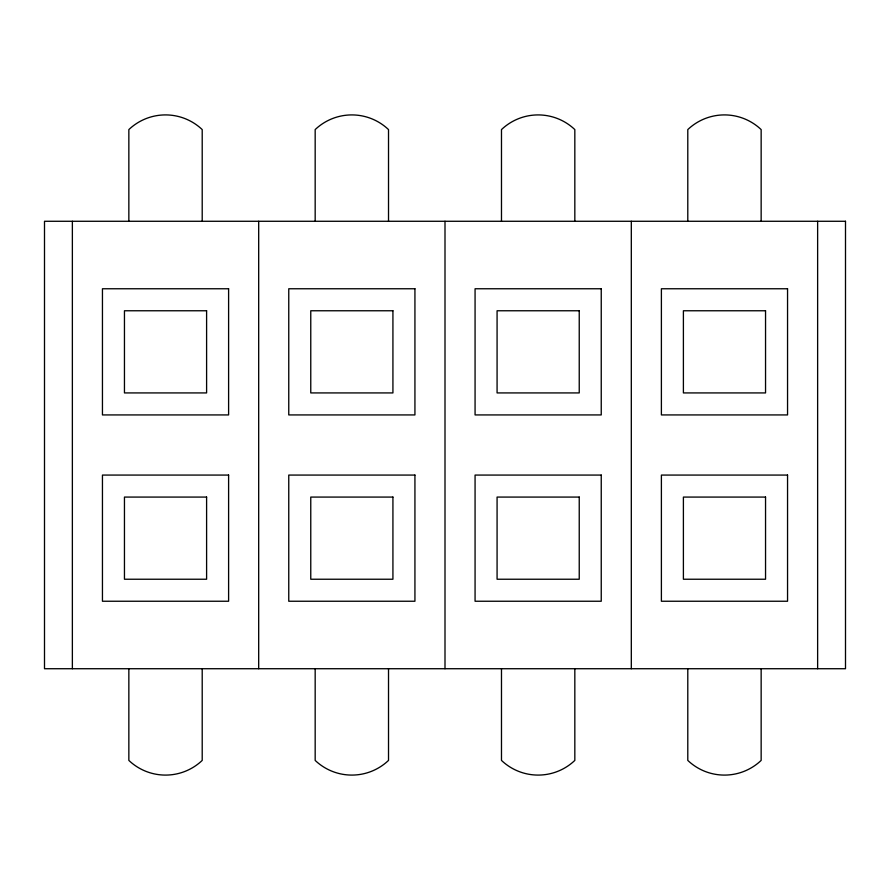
<?xml version="1.0" encoding="UTF-8"?>
<svg xmlns="http://www.w3.org/2000/svg" width="890" height="890" viewBox="0 0 890 890"><rect width="100%" height="100%" fill="white"/><g stroke="black" fill="none" stroke-linecap="round" stroke-linejoin="round"><path stroke-width="1.33" d="M817.632 221.276L817.632 668.724M761.15 221.276L761.15 129.584A53.178 53.178 0 0 0 687.792 129.584L687.792 221.276M761.15 668.724L761.15 760.416A53.178 53.178 0 0 1 687.792 760.416L687.792 668.724M631.31 221.276L631.31 668.724M574.829 221.276L574.829 129.584A53.178 53.178 0 0 0 501.482 129.584L501.482 221.276M574.829 668.724L574.829 760.416A53.178 53.178 0 0 1 501.482 760.416L501.482 668.724M445 221.276L445 668.724M388.518 221.276L388.518 129.584A53.178 53.178 0 0 0 315.171 129.584L315.171 221.276M388.518 668.724L388.518 760.416A53.178 53.178 0 0 1 315.171 760.416L315.171 668.724M258.69 221.276L258.69 668.724M202.208 221.276L202.208 129.584A53.178 53.178 0 0 0 128.85 129.584L128.85 221.276M202.208 668.724L202.208 760.416A53.178 53.178 0 0 1 128.85 760.416L128.85 668.724M72.368 221.276L72.368 668.724M845.5 221.276L44.5 221.276L44.5 668.724L845.5 668.724L845.5 221.276M228.608 288.761L102.45 288.761L102.45 414.929L228.608 414.929L228.608 288.761M414.929 288.761L288.761 288.761L288.761 414.929L414.929 414.929L414.929 288.761M601.24 288.761L475.071 288.761L475.071 414.929L601.24 414.929L601.24 288.761M787.55 288.761L661.392 288.761L661.392 414.929L787.55 414.929L787.55 288.761M206.602 310.766L124.455 310.766L124.455 392.924L206.602 392.924L206.602 310.766M392.924 310.766L310.766 310.766L310.766 392.924L392.924 392.924L392.924 310.766M579.234 310.766L497.076 310.766L497.076 392.924L579.234 392.924L579.234 310.766M765.545 310.766L683.398 310.766L683.398 392.924L765.545 392.924L765.545 310.766M228.608 475.071L102.45 475.071L102.45 601.24L228.608 601.24L228.608 475.071M414.929 475.071L288.761 475.071L288.761 601.24L414.929 601.24L414.929 475.071M601.24 475.071L475.071 475.071L475.071 601.24L601.24 601.24L601.24 475.071M787.55 475.071L661.392 475.071L661.392 601.24L787.55 601.24L787.55 475.071M206.602 497.076L124.455 497.076L124.455 579.234L206.602 579.234L206.602 497.076M392.924 497.076L310.766 497.076L310.766 579.234L392.924 579.234L392.924 497.076M579.234 497.076L497.076 497.076L497.076 579.234L579.234 579.234L579.234 497.076M765.545 497.076L683.398 497.076L683.398 579.234L765.545 579.234L765.545 497.076"/></g></svg>
